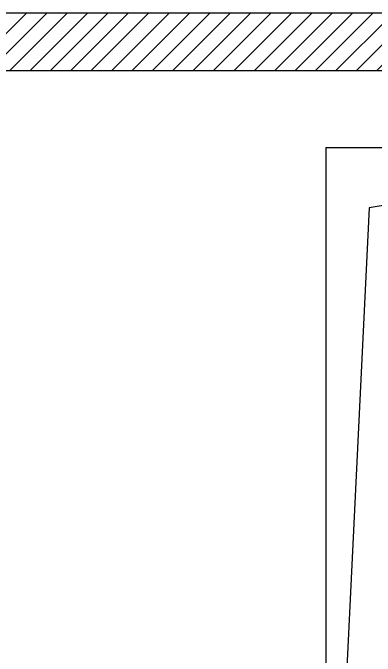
# Model space of a CAD drawing. Extents: x -74236 to 286982, y -14633 to 132816.
# Drawn here: x 107737 to 108679, y 123515 to 125189 of the extents above; entities that cross this region are included whole.
import ezdxf

# ---------------------------------------------------------------- set-up
doc = ezdxf.new("R2010")
doc.units = 0
doc.header["$LTSCALE"] = 10
doc.header["$MEASUREMENT"] = 0
for name, color, linetype in [('1活动家具', 4, 'Continuous'), ('2改建新建', 7, 'Continuous'), ('5顶面布置', 3, 'Continuous')]:
    doc.layers.add(name, color=color, linetype=linetype)

msp = doc.modelspace()

# ---------------------------------------------------------------- hatches: boundary and pattern name
at = {"layer": '2改建新建'}
h = msp.add_hatch(dxfattribs=at)
h.set_pattern_fill('ANSI31', color=251, scale=300)
h.set_pattern_definition([(45, (8745.138, 758.47), (-26.516504, 26.516504), [])])
h.paths.add_polyline_path([(104880.8, 125189), (104880.8, 125039), (112710.8, 125039), (112710.8, 125189)])

# ---------------------------------------------------------------- linework, layer by layer
at = {"layer": '1活动家具', "color": 0}
msp.add_line((108550.8, 124839), (109610.8, 124839), dxfattribs=at)
at = {"layer": '2改建新建', "color": 0}
for p, q in [((104880.8, 125189), (112710.8, 125189)), ((104880.8, 125039), (112710.8, 125039)), ((108550.8, 124839), (108550.8, 122359))]:
    msp.add_line(p, q, dxfattribs=at)
at = {"layer": '5顶面布置', "color": 251}
msp.add_lwpolyline([(109610.8, 124839), (108664.3, 124681.3), (108550.8, 122359)], dxfattribs=at)

doc.saveas('drawing.dxf')
